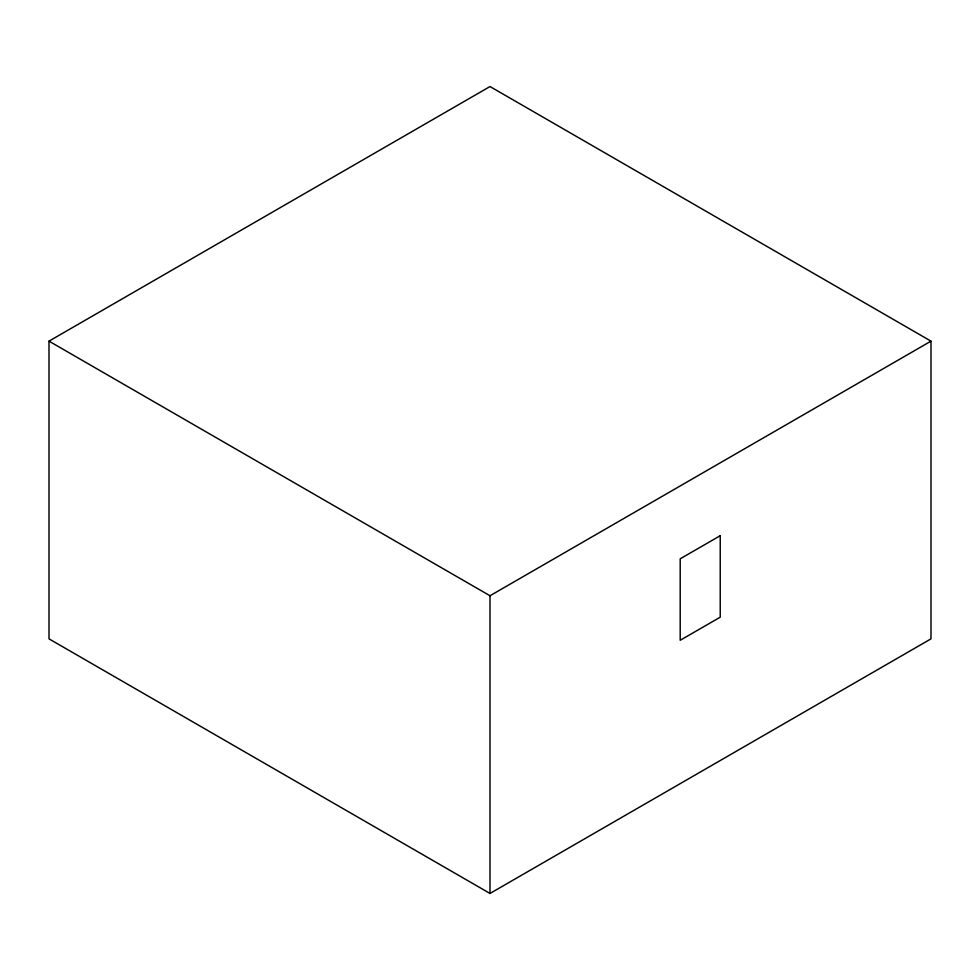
<?xml version="1.0" encoding="UTF-8"?>
<svg xmlns="http://www.w3.org/2000/svg" width="980" height="980" viewBox="0 0 980 980"><rect width="100%" height="100%" fill="white"/><g stroke="black" fill="none" stroke-linecap="round" stroke-linejoin="round"><path stroke-width="1.47" d="M49 341.15L490 86.546L931 341.15L931 638.85L490 893.454L49 638.85L49 341.15L490 595.754L931 341.15M490 595.754L490 893.454M720.227 535.705L680.194 558.808L680.194 640.283L720.227 617.18L720.227 535.705"/></g></svg>
